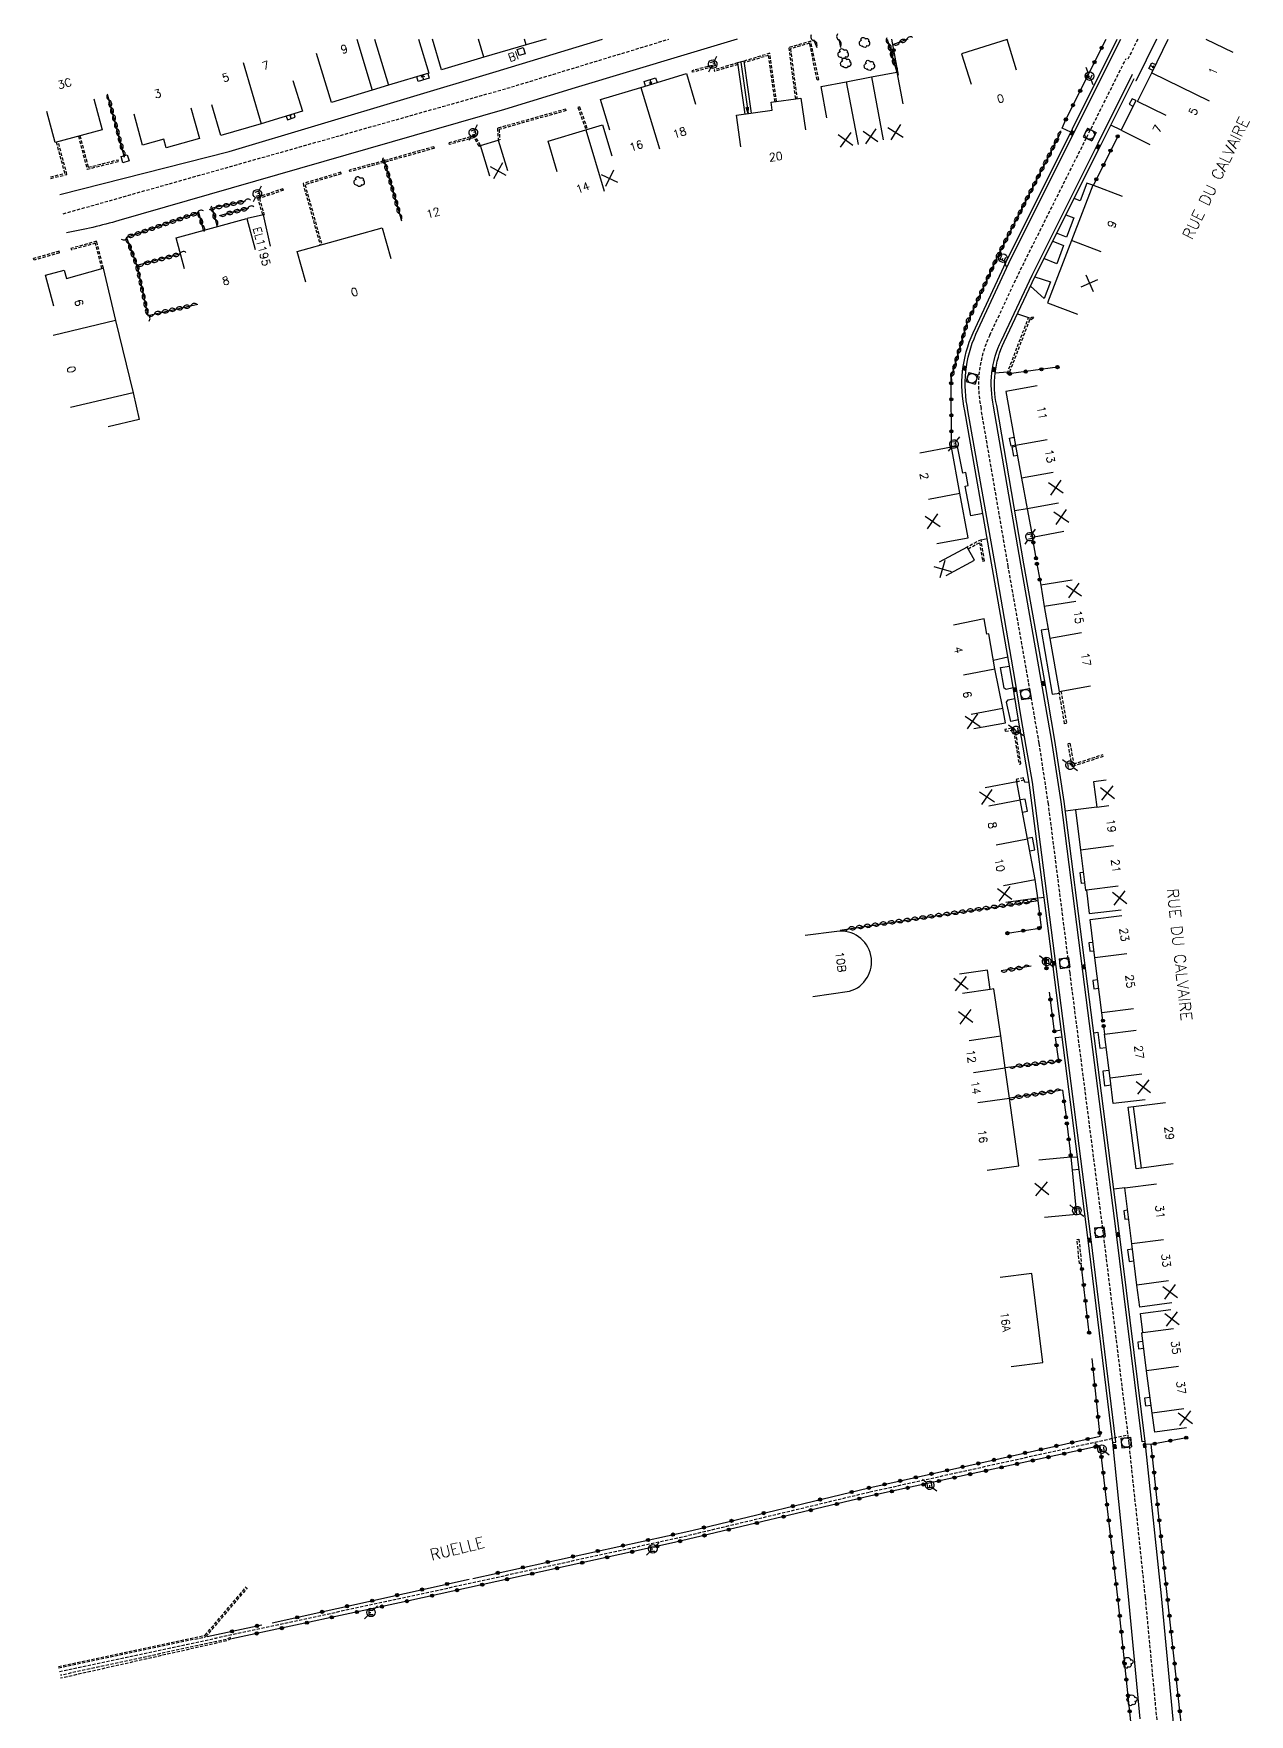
# Model space of a CAD drawing. Header units: millimetres. Extents: x 147000 to 148000, y 130000 to 131001.
# Drawn here: x 147260.7 to 147450.6, y 130738.3 to 131000.9 of the extents above; entities that cross this region are included whole.
import ezdxf
from ezdxf.enums import TextEntityAlignment as Align

# ---------------------------------------------------------------- set-up
doc = ezdxf.new("R2010")
doc.units = ezdxf.units.MM
doc.linetypes.add('DASHED', pattern=[0.75, 0.5, -0.25])
doc.layers.get('0').update_dxf_attribs({"linetype": 'CONTINUOUS'})
for name, color, linetype in [('W0001', 6, 'DASHED'), ('W0008', 7, 'CONTINUOUS'), ('W0100', 7, 'CONTINUOUS'), ('W0112', 1, 'DASHED'), ('W0300', 7, 'CONTINUOUS'), ('W0310', 3, 'CONTINUOUS'), ('W0322', 7, 'CONTINUOUS'), ('W0334', 7, 'CONTINUOUS'), ('W0400', 7, 'CONTINUOUS'), ('W0420', 7, 'CONTINUOUS'), ('W0471', 7, 'CONTINUOUS'), ('W0984', 7, 'CONTINUOUS'), ('W0989', 7, 'CONTINUOUS'), ('W0991', 7, 'CONTINUOUS'), ('W1102', 7, 'CONTINUOUS')]:
    doc.layers.add(name, color=color, linetype=linetype)
doc.styles.get("Standard").update_dxf_attribs({"font": 'romans.shx', "width": 0.85})

# ---------------------------------------------------------------- blocks, each defined once
blk = doc.blocks.new('t112o')
at = {"color": 0, "linetype": 'Continuous'}
for p, q in [((-0.5, 0.5), (0.5, 0.5)), ((-0.5, -0.5), (-0.5, 0.5)), ((0.5, 0.5), (0.5, -0.5)), ((0.5, -0.5), (-0.5, -0.5))]:
    blk.add_line(p, q, dxfattribs=at)
blk = doc.blocks.new('T471')
for p, q in [((-0.333334, 0.333334), (-0.333334, -0.333334)), ((-0.333334, 0.333334), (0.333334, 0.333334)), ((-0.333334, 0), (0, 0)), ((0.500001, 0.500001), (1.000002, 1.000002)), ((-0.500001, -0.500001), (-1.000002, -1.000002)), ((-0.333334, -0.333334), (0.333334, -0.333334))]:
    blk.add_line(p, q)
blk.add_ellipse((0, 0), major_axis=(0.471405, 0.471405), ratio=1, start_param=5.4977871438, end_param=11.780972451)
blk = doc.blocks.new('T300')
for p, q in [((-0.8, 0.51), (-0.86, 0.34)), ((-0.86, 0.34), (-0.86, 0.17)), ((-0.86, 0.17), (-0.74, 0.06)), ((-0.69, 0.63), (-0.8, 0.51)), ((-0.8, -0.06), (-0.74, 0.06)), ((-0.74, 0.06), (-0.69, 0.11)), ((-0.57, 0.69), (-0.69, 0.63)), ((-0.46, 0.69), (-0.57, 0.69)), ((-0.29, 0.63), (-0.46, 0.69)), ((-0.29, 0.63), (-0.17, 0.74)), ((-0.23, 0.57), (-0.29, 0.63)), ((-0.17, 0.74), (-0.06, 0.8)), ((-0.06, 0.8), (0.06, 0.8)), ((0.06, 0.8), (0.23, 0.74)), ((0.23, 0.74), (0.34, 0.63)), ((0.34, 0.63), (0.4, 0.51)), ((0.46, 0.46), (0.34, 0.46)), ((0.4, 0.51), (0.4, 0.46)), ((0.57, 0.4), (0.46, 0.46)), ((0.57, 0.4), (0.69, 0.29)), ((0.69, 0.29), (0.74, 0.17)), ((0.74, 0.06), (0.69, -0.17)), ((0.74, 0.17), (0.74, 0.06)), ((-0.8, -0.17), (-0.8, -0.06)), ((-0.8, -0.23), (-0.8, -0.17)), ((-0.74, -0.34), (-0.8, -0.23)), ((-0.69, -0.4), (-0.74, -0.34)), ((-0.51, -0.46), (-0.69, -0.4)), ((-0.4, -0.46), (-0.51, -0.46)), ((-0.4, -0.46), (-0.34, -0.46)), ((-0.34, -0.46), (-0.34, -0.4)), ((-0.34, -0.51), (-0.34, -0.46)), ((-0.29, -0.63), (-0.34, -0.51)), ((-0.17, -0.74), (-0.29, -0.63)), ((-0.06, -0.8), (-0.17, -0.74)), ((0.06, -0.8), (-0.06, -0.8)), ((0.17, -0.74), (0.06, -0.8)), ((0.23, -0.69), (0.17, -0.74)), ((0.29, -0.46), (0.23, -0.46)), ((0.29, -0.63), (0.23, -0.69)), ((0.46, -0.4), (0.29, -0.46)), ((0.34, -0.51), (0.29, -0.63)), ((0.34, -0.51), (0.34, -0.46)), ((0.57, -0.34), (0.46, -0.4)), ((0.63, -0.29), (0.57, -0.34)), ((0.69, -0.17), (0.63, -0.29))]:
    blk.add_line(p, q)
blk = doc.blocks.new('t991o')
at = {"color": 0, "linetype": 'Continuous'}
for p, q in [((-1, 1), (1, -1)), ((-1, -1), (1, 1))]:
    blk.add_line(p, q, dxfattribs=at)
blk = doc.blocks.new('t322o')
at = {"color": 0, "linetype": 'Continuous'}
for radius in [0.25, 0.15]:
    blk.add_circle((0, 0), radius, dxfattribs=at)
blk = doc.blocks.new('t310o')
at = {"color": 0, "linetype": 'Continuous'}
for centre, start, end in [((-0.5, 0.38), 216.8699, 323.1304), ((0.5, -0.37), 36.8699, 143.1303)]:
    blk.add_arc(centre, 0.625, start, end, dxfattribs=at)
blk = doc.blocks.new('T420')
for p, q in [((0.75, 0.75), (-0.75, 0.75)), ((-0.75, 0.75), (-0.75, -0.75)), ((0.75, 0.75), (0.75, -0.75)), ((0.75, -0.75), (-0.75, -0.75))]:
    blk.add_line(p, q)
blk.add_ellipse((0, 0), major_axis=(-0.53, 0.53), ratio=1, start_param=3.926991, end_param=10.210176)
blk = doc.blocks.new('T400')
for p, q in [((-0.15, 0.3), (0.15, 0.3)), ((-0.15, -0.25), (-0.15, 0.3)), ((-0.15, 0.15), (0.15, 0.15)), ((-0.15, 0), (0.15, 0)), ((0.15, 0.3), (0.15, -0.25)), ((-0.15, -0.15), (0.15, -0.15)), ((-0.15, -0.25), (-0.15, -0.3)), ((-0.15, -0.3), (0.15, -0.3)), ((0.15, -0.3), (0.15, -0.25))]:
    blk.add_line(p, q)

msp = doc.modelspace()

# ---------------------------------------------------------------- linework, layer by layer
at = {"layer": 'W0001', "flags": 128}
for points in [[(147265.37, 130972.72), (147265.37, 130972.72), (147334.91, 130992.38), (147359.94, 131000)], [(147433.12, 131000), (147431.47, 130996.59), (147431.47, 130996.59)], [(147391.3, 130773.08), (147431.63, 130782)], [(147264.79, 130745.02), (147289.23, 130750.26), (147324.04, 130757.77), (147335.69, 130760.32), (147362.17, 130766.1), (147391.3, 130773.08)]]:
    msp.add_lwpolyline(points, dxfattribs=at)
at = {"layer": 'W0001'}
msp.add_lwpolyline([(147436.99, 130728.52), (147434.33, 130756.62), (147431.79, 130780.68), (147427.77, 130813.48), (147422.56, 130854.13), (147419.18, 130880.57), (147417.74, 130890.04), (147416.09, 130899.55), (147412.91, 130917.63), (147408.67, 130942.27, -0.16783), (147410.04, 130953.77), (147414.83, 130963.98), (147425.17, 130984.66), (147431.33, 130996.99)], format="xyb", dxfattribs=at)
at = {"layer": 'W0008', "flags": 128}
for points in [[(147264.83, 130975.71), (147264.83, 130975.71), (147291.28, 130982.43), (147332.96, 130994.96), (147349.54, 131000)], [(147436.07, 131000), (147432.82, 130993.44), (147432.82, 130993.44)]]:
    msp.add_lwpolyline(points, dxfattribs=at)
msp.add_lwpolyline([(147370.57, 131000), (147362.27, 130997.51), (147345.31, 130992.38), (147334.26, 130989.01), (147274.05, 130971.66, -0.025765), (147265.9, 130969.73)], format="xyb", dxfattribs=at)
at = {"layer": 'W0008'}
for points in [[(147433.52, 130737.65), (147431.68, 130756.74), (147429.22, 130780.8), (147429.73, 130780.87), (147425.82, 130812.9), (147420.42, 130855.15), (147416.68, 130883.96), (147415.73, 130889.49), (147414.94, 130894.02), (147414, 130899.79), (147410.96, 130917.35), (147406.63, 130942.01, -0.162078), (147407.87, 130953.9), (147413.02, 130965.01), (147423.38, 130985.75), (147430.49, 131000, 0.064213)], [(147439.48, 130728.76), (147436.82, 130756.86), (147434.27, 130780.96), (147433.81, 130780.92), (147429.76, 130813.73), (147424.55, 130854.38), (147421.16, 130880.85), (147419.71, 130890.36), (147418.06, 130899.89), (147414.88, 130917.97), (147410.63, 130942.65, -0.168709), (147411.84, 130952.91), (147416.63, 130963.11), (147426.96, 130983.76), (147432.32, 130994.5)]]:
    msp.add_lwpolyline(points, format="xyb", dxfattribs=at)
at = {"layer": 'W0100'}
for p, q in [((147321.42, 130994.36), (147321.24, 130993.98)), ((147321.42, 130994.36), (147321.79, 130994.14)), ((147321.65, 130993.61), (147321.42, 130994.36)), ((147371.16, 130996.42), (147372.32, 130988.36)), ((147435.1, 130995.85), (147435.7, 130995.55)), ((147435.7, 130995.55), (147435.4, 130995.53)), ((147435.7, 130995.55), (147435.54, 130995.81)), ((147357.18, 130992.93), (147356.9, 130993.23)), ((147356.95, 130993.68), (147357.18, 130992.93)), ((147357.18, 130992.93), (147357.25, 130993.34)), ((147372.32, 130988.36), (147371.98, 130989.29)), ((147372.32, 130988.36), (147372.38, 130989.35)), ((147300.81, 130988.17), (147300.74, 130987.98)), ((147300.81, 130988.17), (147300.96, 130988.05)), ((147300.98, 130987.6), (147300.81, 130988.17)), ((147273.54, 130956.03), (147263.81, 130953.72))]:
    msp.add_line(p, q, dxfattribs=at)
at = {"layer": 'W0100', "flags": 128}
for points in [[(147320.83, 131000), (147322.43, 130994.67), (147316.13, 130992.78), (147313.62, 130992.03), (147307.23, 130990.11), (147304.93, 130997.77), (147304.93, 130997.77)], [(147340.76, 131000), (147339.63, 130999.65), (147337.66, 130999.12), (147331.04, 130997.16), (147324.42, 130995.21), (147323.01, 131000.01), (147323.01, 131000.01)], [(147414.21, 130995.15), (147412.72, 130999.93), (147405.63, 130997.72), (147407.12, 130992.94), (147407.12, 130992.94)], [(147437.57, 130988.05), (147433.08, 130990.25), (147435.31, 130994.74), (147437.86, 131000)], [(147322.27, 130994.62), (147322.49, 130993.87), (147320.8, 130993.35), (147320.58, 130994.11), (147320.58, 130994.11)], [(147350.69, 130985.77), (147349.26, 130990.56), (147355.55, 130992.44), (147362.67, 130994.61), (147364.1, 130989.82), (147364.1, 130989.82)], [(147372.83, 130988.43), (147371.67, 130996.57), (147370.66, 130996.27), (147371.8, 130988.28), (147371.8, 130988.28)], [(147384.6, 130987.69), (147383.68, 130992.6), (147387.63, 130993.34), (147391.57, 130994.08), (147395.52, 130994.81), (147396.43, 130989.9), (147396.43, 130989.9)], [(147435.48, 130995.09), (147434.86, 130995.38), (147435.34, 130996.31), (147435.93, 130996.02), (147435.93, 130996.02)], [(147301.22, 130993.54), (147302.71, 130988.76), (147296.26, 130986.76), (147289.96, 130984.92), (147288.56, 130989.72), (147288.56, 130989.72)], [(147356.29, 130992.66), (147356.06, 130993.4), (147357.84, 130993.97), (147358.08, 130993.21), (147358.08, 130993.21)], [(147270.14, 130990.65), (147271.43, 130985.82), (147264.12, 130983.87), (147262.83, 130988.71), (147262.83, 130988.71)], [(147285.29, 130989.27), (147286.62, 130984.45), (147281.44, 130983.02), (147281.06, 130984.36), (147277.76, 130983.44), (147276.43, 130988.26), (147276.43, 130988.26)], [(147371.18, 130983.15), (147370.48, 130988.1), (147376.08, 130988.9), (147375.9, 130990.13), (147380.55, 130990.79), (147381.26, 130985.84), (147381.26, 130985.84)], [(147342.49, 130979.25), (147341.06, 130984.04), (147346.97, 130985.83), (147349.57, 130986.58), (147351, 130981.79), (147351, 130981.79)], [(147331.97, 130978.61), (147330.52, 130983.39), (147333.28, 130984.23), (147334.73, 130979.45), (147334.73, 130979.45)], [(147284.29, 130964.14), (147282.98, 130968.96), (147294.05, 130971.96), (147295.35, 130967.14), (147295.35, 130967.14)], [(147297.75, 130967.67), (147296.66, 130972.55), (147294.09, 130971.95), (147294.09, 130971.95)], [(147303.26, 130962.02), (147301.92, 130966.84), (147302.83, 130967.1), (147315.17, 130970.54), (147316.52, 130965.72), (147316.52, 130965.72)], [(147263.9, 130958.3), (147262.58, 130963.13), (147265.5, 130963.93), (147265.89, 130962.61), (147271.59, 130964.2), (147273.54, 130956.03), (147276.27, 130944.75), (147277.25, 130940.56), (147272.39, 130939.41), (147272.39, 130939.41)]]:
    msp.add_lwpolyline(points, dxfattribs=at)
at = {"layer": 'W0100'}
for points in [[(147432.82, 130990.4), (147430.52, 130985.77), (147435, 130983.54)], [(147300.2, 130987.98), (147300.38, 130987.4), (147301.59, 130987.79), (147301.41, 130988.36)], [(147430.76, 130975.41), (147426.1, 130977.2), (147422.77, 130968.55), (147419.06, 130958.79), (147423.73, 130957.01)], [(147417.44, 130945.83), (147412.52, 130944.94), (147414.05, 130936.52), (147414.99, 130931.41), (147415.86, 130926.63), (147416.68, 130922.22), (147421.6, 130923.13)], [(147401.74, 130921.22), (147406.65, 130922.12), (147405.38, 130929.07), (147404.04, 130936.24), (147399.12, 130935.32)], [(147403.23, 130916.2), (147407.63, 130918.59), (147406.5, 130920.66), (147402.11, 130918.28)], [(147422.91, 130915.49), (147417.98, 130914.7), (147418.51, 130911.38), (147419.41, 130906.35), (147420.84, 130898.12), (147425.77, 130898.98)], [(147407.56, 130892.3), (147412.47, 130893.22), (147412.05, 130895.47), (147410.82, 130901.66), (147409.86, 130907.08), (147409.59, 130907.04), (147409.17, 130909.44), (147404.36, 130908.48)], [(147412.56, 130865.17), (147417.51, 130865.86), (147417.11, 130868.74), (147415.92, 130875.08), (147414.79, 130881.16), (147414.23, 130884), (147409.32, 130883.03)], [(147428.18, 130884.24), (147426.23, 130884.01), (147426.73, 130880.04), (147423.39, 130879.62), (147424.18, 130873.34), (147424.95, 130867.08), (147425.13, 130867.09), (147425.56, 130863.41), (147430.53, 130863.99)], [(147432.47, 130848.52), (147427.51, 130847.91), (147426.45, 130856.51), (147425.7, 130862.49), (147430.66, 130863.12)], [(147409.64, 130823.35), (147414.59, 130824.03), (147413.13, 130834.58), (147412.45, 130839.3), (147411.74, 130844.31), (147410.64, 130851.65), (147410.09, 130851.56), (147409.69, 130854.57), (147405.32, 130853.95)], [(147434.27, 130834.33), (147429.31, 130833.72), (147428.82, 130837.71), (147427.95, 130844.58), (147432.91, 130845.21)], [(147438.68, 130824.31), (147433.72, 130823.66), (147432.48, 130833.26), (147437.44, 130833.91)], [(147417.7, 130824.93), (147422.68, 130825.42), (147423.56, 130816.41), (147418.59, 130815.92)], [(147438.43, 130802.61), (147433.47, 130801.92), (147432.99, 130805.38), (147432.21, 130811.84), (147431.1, 130820.58), (147436.06, 130821.21)], [(147413.36, 130792.67), (147418.32, 130793.29), (147416.6, 130807.2), (147411.64, 130806.59)], [(147440.77, 130783.1), (147435.82, 130782.4), (147435.4, 130785.37), (147434.52, 130791.99), (147433.75, 130797.94), (147433.91, 130797.97), (147433.58, 130800.97), (147438.29, 130801.59)]]:
    msp.add_lwpolyline(points, dxfattribs=at)
msp.add_lwpolyline([(147382.42, 130850.48), (147388.12, 130851.27, 0.92428), (147386.16, 130860.63), (147381.2, 130859.99)], format="xyb", dxfattribs=at)
at = {"layer": 'W0112'}
for p, q in [((147382.09, 130999.67), (147378.64, 130998.65)), ((147383.34, 130993.67), (147382.09, 130999.67)), ((147375.7, 130997.78), (147371.67, 130996.57)), ((147375.5, 130997.46), (147371.7, 130996.32)), ((147376.5, 130990.22), (147375.5, 130997.46)), ((147376.75, 130990.25), (147375.7, 130997.78)), ((147378.64, 130998.65), (147379.68, 130990.67)), ((147381.9, 130999.35), (147378.91, 130998.47)), ((147378.91, 130998.47), (147379.93, 130990.7)), ((147383.09, 130993.62), (147381.9, 130999.35)), ((147366.72, 130995.89), (147363.54, 130995.06)), ((147363.61, 130994.82), (147363.54, 130995.06)), ((147366.78, 130995.65), (147363.61, 130994.82)), ((147366.78, 130995.65), (147366.72, 130995.89)), ((147370.66, 130996.27), (147366.98, 130995.19)), ((147366.98, 130995.19), (147367.05, 130994.95)), ((147370.7, 130996.02), (147367.05, 130994.95)), ((147383.09, 130993.62), (147383.34, 130993.67)), ((147343.84, 130989.06), (147333.15, 130986.06)), ((147343.91, 130988.82), (147343.84, 130989.06)), ((147345.97, 130989.41), (147345.74, 130989.32)), ((147345.74, 130989.32), (147346.97, 130985.83)), ((147345.97, 130989.41), (147347.21, 130985.9)), ((147343.91, 130988.82), (147333.41, 130985.88)), ((147265.62, 130979.04), (147264.32, 130983.93)), ((147265.95, 130978.86), (147264.58, 130984)), ((147267.73, 130984.83), (147269.1, 130979.66)), ((147267.97, 130984.9), (147269.28, 130979.97)), ((147329.65, 130984.92), (147325.6, 130983.77)), ((147325.67, 130983.53), (147325.6, 130983.77)), ((147329.53, 130984.62), (147325.67, 130983.53)), ((147330.3, 130983.27), (147329.53, 130984.62)), ((147330.52, 130983.39), (147329.65, 130984.92)), ((147333.15, 130986.06), (147333.28, 130984.23)), ((147333.53, 130984.25), (147333.28, 130984.23)), ((147333.41, 130985.88), (147333.53, 130984.25)), ((147269.28, 130979.97), (147273.95, 130981.16)), ((147274.01, 130980.92), (147273.95, 130981.16)), ((147316.12, 130981.16), (147310.05, 130979.54)), ((147323.24, 130983.19), (147316.12, 130981.16)), ((147323.31, 130982.95), (147316.18, 130980.92)), ((147323.31, 130982.95), (147323.24, 130983.19)), ((147330.3, 130983.27), (147330.52, 130983.39)), ((147263.36, 130978.48), (147265.62, 130979.04)), ((147263.41, 130978.24), (147265.95, 130978.86)), ((147269.1, 130979.66), (147274.01, 130980.92)), ((147308.7, 130979.19), (147302.81, 130977.42)), ((147308.78, 130978.95), (147303.12, 130977.25)), ((147308.78, 130978.95), (147308.7, 130979.19)), ((147310.11, 130979.3), (147310.05, 130979.54)), ((147316.18, 130980.92), (147310.11, 130979.3)), ((147299.68, 130976.63), (147295.68, 130975.26)), ((147299.76, 130976.39), (147295.99, 130975.1)), ((147299.76, 130976.39), (147299.68, 130976.63)), ((147302.81, 130977.42), (147305.48, 130967.84)), ((147303.12, 130977.25), (147305.73, 130967.9)), ((147295.68, 130975.26), (147296.49, 130972.51)), ((147295.99, 130975.1), (147296.7, 130972.67)), ((147296.66, 130972.55), (147296.74, 130972.57)), ((147296.7, 130972.67), (147296.74, 130972.57)), ((147270.58, 130968.42), (147266.57, 130967.3)), ((147270.4, 130968.11), (147266.64, 130967.06)), ((147271.41, 130964.15), (147270.4, 130968.11)), ((147271.65, 130964.22), (147270.58, 130968.42)), ((147264.71, 130966.86), (147260.75, 130965.72)), ((147260.82, 130965.48), (147260.75, 130965.72)), ((147264.77, 130966.62), (147260.82, 130965.48)), ((147264.77, 130966.62), (147264.71, 130966.86)), ((147266.57, 130967.3), (147266.64, 130967.06)), ((147271.59, 130964.2), (147271.65, 130964.22)), ((147287.52, 130750.69), (147293.95, 130758.25)), ((147287.66, 130750.47), (147294.14, 130758.08)), ((147264.63, 130745.8), (147287.52, 130750.69)), ((147264.64, 130745.62), (147287.66, 130750.47)), ((147291.46, 130750.34), (147290.81, 130750.04)), ((147291.56, 130750.11), (147290.89, 130749.81)), ((147291.56, 130750.11), (147291.46, 130750.34)), ((147290.81, 130750.04), (147264.94, 130744.43)), ((147290.89, 130749.81), (147264.95, 130743.97))]:
    msp.add_line(p, q, dxfattribs=at)
for points in [[(147416.84, 130956.43), (147416.39, 130956.08), (147416.24, 130956.15), (147413.09, 130947.94), (147413, 130947.69), (147412.75, 130947.79), (147416.09, 130956.51), (147416.36, 130956.39), (147416.68, 130956.64)], [(147414.23, 130884), (147415.36, 130884.3), (147415.3, 130884.62), (147414.17, 130884.33)], [(147424.02, 130808.74), (147423.66, 130812.52), (147423.96, 130812.54), (147424.32, 130808.77)]]:
    msp.add_lwpolyline(points, close=True, dxfattribs=at)
for points in [[(147406.65, 130920.4), (147408.43, 130921.34), (147408.91, 130918.45), (147409.21, 130918.5), (147408.66, 130921.8), (147406.5, 130920.66)], [(147421.14, 130898.17), (147422.01, 130893.12), (147421.72, 130893.07), (147420.84, 130898.12)], [(147427.74, 130887.96), (147422.89, 130886.38), (147422.24, 130889.97), (147422.54, 130890.02), (147423.13, 130886.78), (147427.71, 130888.26)]]:
    msp.add_lwpolyline(points, dxfattribs=at)
msp.add_lwpolyline([(147412.45, 130891.88), (147413.48, 130892.07, -0.348671), (147413.75, 130891.93), (147414.6, 130886.75), (147414.9, 130886.8), (147414.04, 130892, 0.371863), (147413.43, 130892.37), (147412.39, 130892.18)], format="xyb", close=True, dxfattribs=at)
at = {"layer": 'W0310'}
for p, q in [((147382.49, 130999.93), (147383.05, 130998.69)), ((147386.44, 131000), (147386.72, 130998.69)), ((147394.02, 131000), (147395.52, 130994.81)), ((147274.94, 130981.52), (147272.36, 130991.18)), ((147315.41, 130981.23), (147318.17, 130971.62)), ((147294.28, 130973.59), (147289.7, 130972.41)), ((147283.66, 130966.45), (147276.85, 130964.61))]:
    msp.add_line(p, q, dxfattribs=at)
at = {"layer": 'W0310', "flags": 128}
for points in [[(147397.25, 131000), (147394.86, 130999.11), (147394.86, 130999.11)], [(147293.81, 130974.67), (147288.64, 130973.57), (147289.41, 130970.71), (147289.41, 130970.71)], [(147287.29, 130970.13), (147286.54, 130972.91), (147275.24, 130969.02), (147276.85, 130964.61), (147278.57, 130956.85), (147286.38, 130958.58), (147286.38, 130958.58)]]:
    msp.add_lwpolyline(points, dxfattribs=at)
at = {"layer": 'W0310'}
for points in [[(147404.01, 130947.1), (147406.45, 130955.53), (147411.37, 130966.31), (147421.15, 130985.52)], [(147386.68, 130860.84), (147417.56, 130865.47)], [(147416.48, 130855.2), (147411.82, 130854.46)], [(147412.44, 130839.39), (147420.79, 130840.36)], [(147421.38, 130835.85), (147413.13, 130834.59)]]:
    msp.add_lwpolyline(points, dxfattribs=at)
at = {"layer": 'W0322'}
for p, q in [((147363.49, 130767.06), (147391.16, 130773.72)), ((147391.44, 130772.45), (147360.8, 130765.17)), ((147329.32, 130759.57), (147363.49, 130767.06)), ((147297.98, 130752.61), (147328.74, 130759.46)), ((147287.82, 130750.48), (147296.36, 130752.3))]:
    msp.add_line(p, q, dxfattribs=at)
at = {"layer": 'W0322', "flags": 128}
for points in [[(147394.69, 131000), (147395.74, 130994.34), (147395.74, 130994.34)], [(147360.8, 130765.17), (147342.07, 130761.07), (147319.34, 130756.08), (147291.67, 130750.13), (147291.67, 130750.13)]]:
    msp.add_lwpolyline(points, dxfattribs=at)
at = {"layer": 'W0322'}
for points in [[(147421.92, 130987.45), (147428.18, 131000)], [(147430, 130984.82), (147426.2, 130977.16)], [(147404.04, 130936.24), (147404.01, 130947.1)], [(147420.59, 130948.77), (147413, 130947.69)], [(147417.25, 130918.91), (147416.68, 130922.22)], [(147417.39, 130918.04), (147417.98, 130914.7)], [(147412.79, 130860.34), (147418.08, 130861.2), (147417.51, 130865.86)], [(147418.88, 130854.86), (147418.72, 130856.2)], [(147420.11, 130845.01), (147419.36, 130851.11)], [(147427.7, 130846.69), (147427.51, 130847.91)], [(147427.81, 130845.85), (147427.95, 130844.58)], [(147420.79, 130840.36), (147420.3, 130844.07)], [(147421.38, 130835.85), (147421.94, 130831.6)], [(147422.06, 130830.63), (147422.68, 130825.42)], [(147425.54, 130797.95), (147424.32, 130808.77)], [(147391.16, 130773.72), (147427.25, 130781.78), (147425.99, 130793.94)], [(147440.79, 130728.87), (147437.79, 130756.56), (147435.23, 130780.52), (147440.99, 130781.61)], [(147429.41, 130735.05), (147432.04, 130737.22), (147430.02, 130756.59), (147427.26, 130780.28), (147391.44, 130772.45)]]:
    msp.add_lwpolyline(points, dxfattribs=at)
at = {"layer": 'W0334'}
for points in [[(147429.22, 130780.8), (147425.32, 130812.84), (147419.93, 130855.08), (147416.18, 130883.89), (147415.24, 130889.41), (147414.45, 130893.94), (147413.5, 130899.7), (147410.47, 130917.26), (147406.14, 130941.91, -0.161933), (147407.42, 130954.11), (147412.57, 130965.23), (147422.93, 130985.97), (147429.93, 131000, 0.063876)], [(147434.27, 130780.96), (147430.25, 130813.79), (147425.04, 130854.45), (147421.66, 130880.91), (147420.21, 130890.44), (147418.55, 130899.98), (147415.37, 130918.06), (147411.12, 130942.75, -0.168902), (147412.29, 130952.7), (147417.08, 130962.89), (147427.4, 130983.54), (147432.58, 130993.86)]]:
    msp.add_lwpolyline(points, format="xyb", dxfattribs=at)
for points in [[(147432.83, 130990.41), (147432.25, 130990.69), (147431.81, 130989.81), (147432.39, 130989.52)], [(147422.69, 130985.48), (147421.32, 130986.08), (147421.92, 130987.45)], [(147430.52, 130985.77), (147428.92, 130986.57)], [(147426.1, 130977.2), (147425.16, 130977.52), (147424.15, 130974.75), (147423.19, 130975.11)], [(147421.9, 130972.53), (147423.13, 130972.06), (147422.03, 130969.06), (147420.47, 130969.67)], [(147419.85, 130968.44), (147421.55, 130967.77), (147420.5, 130964.92), (147418.49, 130965.71)], [(147417.08, 130962.89), (147419.49, 130962.06), (147418.54, 130959.5), (147416.39, 130961.43)], [(147414.36, 130957.1), (147416.09, 130956.51)], [(147412.82, 130947.98), (147410.87, 130947.81)], [(147414.04, 130936.56), (147413.37, 130936.44), (147413.1, 130937.68), (147413.81, 130937.81)], [(147408.96, 130925.88), (147407.05, 130925.54), (147406.18, 130930.16), (147406.67, 130930.25), (147406.28, 130932.3), (147405.8, 130932.22), (147404.97, 130936.39), (147404.04, 130936.29)], [(147414.34, 130934.94), (147413.81, 130934.84), (147413.54, 130936.32), (147414.07, 130936.42)], [(147415.86, 130926.64), (147413.95, 130926.31)], [(147408.66, 130921.8), (147409.64, 130921.98)], [(147419.14, 130907.85), (147418.06, 130907.66), (147419.75, 130897.67), (147420.89, 130897.86)], [(147412.85, 130903.45), (147410.6, 130902.92)], [(147413.67, 130898.65), (147412.58, 130898.43), (147412.27, 130898.62), (147411.68, 130901.83), (147413.1, 130902.03)], [(147414.49, 130893.67), (147413.32, 130893.4), (147412.63, 130896.44), (147412.91, 130896.79), (147413.95, 130896.98)], [(147414.79, 130891.97), (147414.07, 130891.81)], [(147415.36, 130884.3), (147415.44, 130883.98), (147416.17, 130883.93)], [(147415.14, 130879.25), (147415.94, 130879.4), (147415.58, 130881.3), (147414.79, 130881.15)], [(147423.39, 130879.62), (147421.85, 130879.41)], [(147416.27, 130873.2), (147417.06, 130873.35), (147416.7, 130875.27), (147415.91, 130875.12)], [(147424.82, 130868.15), (147424.35, 130868.09), (147424.13, 130869.82), (147424.61, 130869.88)], [(147417.7, 130865.87), (147418.51, 130865.97)], [(147426.15, 130858.91), (147425.52, 130858.83), (147425.66, 130857.52), (147426.32, 130857.6)], [(147426.88, 130853.05), (147426.1, 130852.96), (147426.27, 130851.65), (147427.04, 130851.75)], [(147421.19, 130845.21), (147420.11, 130845.01)], [(147426.28, 130844.79), (147426.9, 130844.88), (147427.2, 130842.4), (147428.21, 130842.51)], [(147420.3, 130844.07), (147421.32, 130844.16)], [(147428.66, 130838.92), (147427.67, 130838.79), (147427.93, 130836.52), (147428.95, 130836.64)], [(147433.72, 130823.66), (147432.88, 130823.56), (147431.64, 130833.15), (147432.48, 130833.26)], [(147423.72, 130825.37), (147422.69, 130825.29)], [(147423.97, 130823.45), (147422.88, 130823.31)], [(147431.1, 130820.58), (147429.41, 130820.39)], [(147431.54, 130817.06), (147430.94, 130816.98), (147431.11, 130815.66), (147431.71, 130815.74)], [(147432.31, 130810.99), (147431.53, 130810.9), (147431.77, 130809.06), (147432.53, 130809.15)], [(147433.93, 130796.59), (147433.14, 130796.49), (147433.25, 130795.42), (147434.06, 130795.53)], [(147435.07, 130787.83), (147434.19, 130787.71), (147434.35, 130786.52), (147435.23, 130786.63)], [(147435.23, 130780.52), (147434.32, 130780.48)]]:
    msp.add_lwpolyline(points, dxfattribs=at)
at = {"layer": 'W1102'}
for p, q in [((147311.23, 131000), (147313.62, 130992.03)), ((147313.97, 131000), (147316.13, 130992.78)), ((147331.04, 130997.16), (147330.2, 131000)), ((147337.66, 130999.12), (147337.4, 131000)), ((147443.75, 131000), (147447.97, 130997.94)), ((147293.47, 130996.36), (147296.26, 130986.76)), ((147435.31, 130994.74), (147444.29, 130990.34)), ((147387.63, 130993.34), (147389.46, 130983.51)), ((147391.57, 130994.08), (147393.41, 130984.25)), ((147346.97, 130985.83), (147349.83, 130976.25)), ((147427.44, 130966.76), (147422.77, 130968.55)), ((147276.27, 130944.75), (147266.53, 130942.44)), ((147418.97, 130937.41), (147414.05, 130936.52)), ((147419.91, 130932.31), (147414.99, 130931.41)), ((147400.46, 130928.16), (147405.38, 130929.07)), ((147420.78, 130927.53), (147415.86, 130926.63)), ((147423.45, 130912.17), (147418.51, 130911.38)), ((147424.33, 130907.24), (147419.41, 130906.35)), ((147405.91, 130900.69), (147410.82, 130901.66)), ((147407.13, 130894.55), (147412.05, 130895.47)), ((147409.87, 130880.24), (147414.79, 130881.16)), ((147411.01, 130874.16), (147415.92, 130875.08)), ((147429.36, 130874), (147424.18, 130873.34)), ((147412.19, 130867.82), (147417.11, 130868.74)), ((147430.09, 130867.71), (147425.13, 130867.09)), ((147431.42, 130857.12), (147426.45, 130856.51)), ((147406.79, 130843.61), (147411.74, 130844.31)), ((147407.5, 130838.59), (147412.45, 130839.3)), ((147433.78, 130838.33), (147428.82, 130837.71)), ((147408.18, 130833.9), (147413.13, 130834.58)), ((147437.17, 130812.45), (147432.21, 130811.84)), ((147437.94, 130806.07), (147432.99, 130805.38)), ((147439.48, 130792.65), (147434.52, 130791.99)), ((147440.35, 130786.08), (147435.4, 130785.37))]:
    msp.add_line(p, q, dxfattribs=at)
at = {"layer": 'W1102', "flags": 128}
for points in [[(147355.55, 130992.44), (147357.02, 130987.65), (147358.48, 130982.87), (147358.48, 130982.87)], [(147426.73, 130880.04), (147428.64, 130880.27)], [(147410.09, 130851.56), (147405.75, 130850.95)], [(147433.91, 130797.97), (147438.69, 130798.6)]]:
    msp.add_lwpolyline(points, dxfattribs=at)

# ---------------------------------------------------------------- block references
at = {"layer": 'W0112', "rotation": 197.3116000000001}
for p in [(147336.87, 130998.04), (147275.03, 130981.32)]:
    msp.add_blockref('t112o', p, dxfattribs=at)
at = {"layer": 'W0300'}
for p, rotation in [((147390.39, 130999.49), 197.3116000000001), ((147387.06, 130997.73), 197.3116000000001), ((147387.45, 130996.27), 197.3116000000001), ((147391.15, 130995.9), 197.3116000000001), ((147311.49, 130977.76), 197.3116000000001), ((147431.59, 130746.49), 96.026726662827), ((147432.25, 130740.63), 96.026726662827)]:
    msp.add_blockref('T300', p, dxfattribs=dict(at, rotation=rotation))
at = {"layer": 'W0310'}
for p, rotation in [((147382.57, 130999.74), 294.3649117604267), ((147386.48, 130999.82), 282.192817462812), ((147394.24, 130999.25), 286.0751341085915), ((147395.95, 130999.52), 200.3246890010551), ((147397.03, 130999.92), 200.3246890010551), ((147394.56, 130998.14), 286.0751341085915), ((147394.88, 130997.03), 286.0751341085915), ((147395.2, 130995.92), 286.0751341085915), ((147272.56, 130990.45), 104.9822016434261), ((147272.85, 130989.33), 104.9822016434261), ((147273.15, 130988.22), 104.9822016434261), ((147273.45, 130987.1), 104.9822016434261), ((147273.75, 130985.98), 104.9822016434261), ((147274.05, 130984.87), 104.9822016434261), ((147274.35, 130983.75), 104.9822016434261), ((147420.16, 130983.57), 63.00568103958411), ((147420.73, 130984.69), 63.00568103958411), ((147274.65, 130982.64), 104.9822016434261), ((147315.62, 130980.5), 286.0669114719956), ((147418.46, 130980.23), 63.00568103958411), ((147419.03, 130981.35), 63.00568103958411), ((147419.6, 130982.46), 63.00568103958411), ((147315.94, 130979.39), 286.0669114719956), ((147316.26, 130978.28), 286.0669114719956), ((147417.33, 130978), 63.00568103958411), ((147417.89, 130979.12), 63.00568103958411), ((147316.58, 130977.17), 286.0669114719956), ((147316.9, 130976.06), 286.0669114719956), ((147317.21, 130974.95), 286.0669114719956), ((147416.19, 130975.78), 63.00568103958411), ((147416.76, 130976.89), 63.00568103958411), ((147286.3, 130972.83), 199.0103015965744), ((147289.13, 130973.67), 192.032421780237), ((147288.81, 130972.94), 285.1558545866961), ((147290.25, 130973.91), 192.032421780237), ((147291.38, 130974.16), 192.032421780237), ((147291.94, 130972.99), 194.3858739312328), ((147292.51, 130974.4), 192.032421780237), ((147293.05, 130973.27), 194.3858739312328), ((147293.64, 130974.64), 192.032421780237), ((147294.17, 130973.56), 194.3858739312328), ((147317.53, 130973.84), 286.0669114719956), ((147317.85, 130972.73), 286.0669114719956), ((147414.49, 130972.44), 63.00568103958411), ((147415.06, 130973.55), 63.00568103958411), ((147415.62, 130974.66), 63.00568103958411), ((147278.66, 130970.2), 199.0103015965744), ((147279.75, 130970.58), 199.0103015965744), ((147280.84, 130970.95), 199.0103015965744), ((147281.94, 130971.33), 199.0103015965744), ((147283.03, 130971.7), 199.0103015965744), ((147284.12, 130972.08), 199.0103015965744), ((147285.21, 130972.46), 199.0103015965744), ((147286.77, 130972.04), 105.1579863199672), ((147287.08, 130970.92), 105.1579863199672), ((147289.11, 130971.82), 285.1558545866961), ((147290.82, 130972.7), 194.3858739312328), ((147413.35, 130970.21), 63.00568103958411), ((147413.92, 130971.32), 63.00568103958411), ((147275.38, 130969.07), 199.0103015965744), ((147275.58, 130968.08), 290.0146746710771), ((147275.98, 130966.99), 290.0146746710771), ((147276.48, 130969.45), 199.0103015965744), ((147277.57, 130969.82), 199.0103015965744), ((147412.22, 130967.98), 63.00568103958411), ((147412.79, 130969.09), 63.00568103958411), ((147276.37, 130965.91), 290.0146746710771), ((147276.77, 130964.82), 290.0146746710771), ((147277.96, 130964.91), 195.1569568094057), ((147279.08, 130965.21), 195.1569568094057), ((147280.19, 130965.51), 195.1569568094057), ((147281.31, 130965.81), 195.1569568094057), ((147282.42, 130966.12), 195.1569568094057), ((147283.54, 130966.42), 195.1569568094057), ((147410.59, 130964.6), 65.48781618418329), ((147411.11, 130965.74), 65.48781618418329), ((147411.65, 130966.87), 63.00568103958411), ((147277.05, 130963.7), 282.4875609287399), ((147277.3, 130962.58), 282.4875609287399), ((147409.55, 130962.33), 65.48781618418329), ((147410.07, 130963.47), 65.48781618418329), ((147277.55, 130961.45), 282.4875609287399), ((147277.8, 130960.32), 282.4875609287399), ((147278.05, 130959.19), 282.4875609287399), ((147408.52, 130960.05), 65.48781618418329), ((147409.03, 130961.19), 65.48781618418329), ((147278.3, 130958.06), 282.4875609287399), ((147278.55, 130956.94), 282.4875609287399), ((147279.61, 130957.09), 12.48802476079776), ((147280.74, 130957.34), 12.48802476079776), ((147281.87, 130957.59), 12.48802476079776), ((147282.99, 130957.83), 12.48802476079776), ((147284.12, 130958.08), 12.48802476079776), ((147285.25, 130958.33), 12.48802476079776), ((147406.96, 130956.64), 65.48781618418329), ((147407.48, 130957.78), 65.48781618418329), ((147408, 130958.92), 65.48781618418329), ((147406.1, 130954.3), 73.83177369994031), ((147406.45, 130955.5), 73.83177369994031), ((147405.4, 130951.9), 73.83177369994031), ((147405.75, 130953.1), 73.83177369994031), ((147404.7, 130949.5), 73.83177369994031), ((147405.05, 130950.7), 73.83177369994031), ((147404.01, 130947.1), 73.83177369994031), ((147404.36, 130948.3), 73.83177369994031), ((147416.35, 130865.29), 8.53014331516814), ((147399.04, 130862.7), 8.53014331516814), ((147400.28, 130862.88), 8.53014331516814), ((147401.51, 130863.07), 8.53014331516814), ((147402.75, 130863.25), 8.53014331516814), ((147403.99, 130863.44), 8.53014331516814), ((147405.22, 130863.62), 8.53014331516814), ((147406.46, 130863.81), 8.53014331516814), ((147407.69, 130863.99), 8.53014331516814), ((147408.93, 130864.18), 8.53014331516814), ((147410.17, 130864.36), 8.53014331516814), ((147411.4, 130864.55), 8.53014331516814), ((147412.64, 130864.73), 8.53014331516814), ((147413.88, 130864.92), 8.53014331516814), ((147415.11, 130865.11), 8.53014331516814), ((147387.92, 130861.03), 8.53014331516814), ((147389.15, 130861.21), 8.53014331516814), ((147390.39, 130861.4), 8.53014331516814), ((147391.62, 130861.58), 8.53014331516814), ((147392.86, 130861.77), 8.53014331516814), ((147394.1, 130861.95), 8.53014331516814), ((147395.33, 130862.14), 8.53014331516814), ((147396.57, 130862.32), 8.53014331516814), ((147397.81, 130862.51), 8.53014331516814), ((147414.01, 130854.8), 189.030674470324), ((147415.24, 130855), 189.030674470324), ((147412.77, 130854.61), 189.030674470324), ((147414.08, 130839.58), 6.644092299334541), ((147415.32, 130839.73), 6.644092299334541), ((147416.56, 130839.87), 6.644092299334541), ((147417.8, 130840.02), 6.644092299334541), ((147419.04, 130840.16), 6.644092299334541), ((147420.28, 130840.3), 6.644092299334541), ((147413.96, 130834.71), 188.705356328183), ((147415.2, 130834.9), 188.705356328183), ((147416.44, 130835.09), 188.705356328183), ((147417.67, 130835.28), 188.705356328183), ((147418.91, 130835.47), 188.705356328183), ((147420.14, 130835.66), 188.705356328183)]:
    msp.add_blockref('t310o', p, dxfattribs=dict(at, rotation=rotation))
at = {"layer": 'W0322'}
for p, rotation in [((147395.01, 130998.27), 280.5078358716723), ((147427.5, 130998.63), 63.48356707432789), ((147425.27, 130994.16), 63.48356707432789), ((147426.38, 130996.39), 63.48356707432789), ((147424.15, 130991.92), 63.48356707432789), ((147423.03, 130989.68), 63.48356707432789), ((147421.92, 130987.45), 63.48356707432789), ((147430, 130984.82), 243.584206321341), ((147428.89, 130982.58), 243.584206321341), ((147427.77, 130980.34), 243.584206321341), ((147426.66, 130978.1), 243.584206321341), ((147413.16, 130947.72), 188.076565014894), ((147415.64, 130948.07), 188.076565014894), ((147418.11, 130948.42), 188.076565014894), ((147420.59, 130948.77), 188.076565014894), ((147404.01, 130946.24), 90.16406805012991), ((147404.02, 130943.74), 90.16406805012991), ((147404.03, 130941.24), 90.16406805012991), ((147404.03, 130938.74), 90.16406805012991), ((147416.83, 130921.38), 99.645737734797), ((147417.25, 130918.91), 99.645737734797), ((147417.39, 130918.04), 279.902284732036), ((147417.82, 130915.58), 279.902284732036), ((147417.82, 130863.33), 96.97111226714618), ((147412.79, 130860.34), 9.268768000121515), ((147415.26, 130860.74), 9.268768000121515), ((147417.73, 130861.14), 9.268768000121515), ((147418.72, 130856.2), 97.08450642010878), ((147418.88, 130854.86), 97.08450642010878), ((147419.5, 130849.98), 96.97222950909541), ((147419.8, 130847.5), 96.97222950909541), ((147420.11, 130845.01), 96.97222950909541), ((147427.7, 130846.69), 98.92474795267428), ((147427.81, 130845.85), 275.949481331781), ((147420.46, 130842.84), 97.59555458342219), ((147420.79, 130840.36), 97.59555458342219), ((147421.61, 130834.08), 277.553206388514), ((147421.94, 130831.6), 277.553206388514), ((147422.06, 130830.63), 276.787320116003), ((147422.35, 130828.14), 276.787320116003), ((147422.65, 130825.66), 276.787320116003), ((147424.42, 130807.89), 96.43151038294124), ((147424.7, 130805.4), 96.43151038294124), ((147424.98, 130802.92), 96.43151038294124), ((147425.26, 130800.43), 96.43151038294124), ((147425.54, 130797.95), 96.43151038294124), ((147426.16, 130792.25), 95.92753730798806), ((147426.42, 130789.76), 95.92753730798806), ((147426.68, 130787.27), 95.92753730798806), ((147426.94, 130784.79), 95.92753730798806), ((147425.32, 130781.35), 12.6016932496973), ((147427.2, 130782.3), 95.92753730798806), ((147440.69, 130781.55), 10.7271249759583), ((147415.56, 130779.17), 12.6016932496973), ((147418, 130779.72), 12.6016932496973), ((147420.44, 130780.26), 12.6016932496973), ((147421.63, 130779.05), 192.336928768049), ((147422.88, 130780.81), 12.6016932496973), ((147424.07, 130779.58), 192.336928768049), ((147426.51, 130780.12), 192.336928768049), ((147435.78, 130780.62), 10.7271249759583), ((147438.23, 130781.09), 10.7271249759583), ((147403.36, 130776.44), 12.6016932496973), ((147405.8, 130776.99), 12.6016932496973), ((147408.24, 130777.53), 12.6016932496973), ((147409.42, 130776.38), 192.336928768049), ((147410.68, 130778.08), 12.6016932496973), ((147411.86, 130776.91), 192.336928768049), ((147413.12, 130778.62), 12.6016932496973), ((147414.3, 130777.45), 192.336928768049), ((147416.74, 130777.98), 192.336928768049), ((147419.19, 130778.52), 192.336928768049), ((147427.46, 130778.55), 96.64678880539815), ((147427.75, 130776.07), 96.64678880539815), ((147435.44, 130778.59), 96.08571635196205), ((147435.7, 130776.1), 96.08571635196205), ((147391.16, 130773.72), 12.6016932496973), ((147393.6, 130774.26), 12.6016932496973), ((147396.04, 130774.81), 12.6016932496973), ((147397.21, 130773.71), 192.336928768049), ((147398.48, 130775.35), 12.6016932496973), ((147399.65, 130774.24), 192.336928768049), ((147400.92, 130775.9), 12.6016932496973), ((147402.09, 130774.78), 192.336928768049), ((147404.53, 130775.31), 192.336928768049), ((147406.98, 130775.85), 192.336928768049), ((147428.04, 130773.59), 96.64678880539815), ((147435.97, 130773.61), 96.08571635196205), ((147379.28, 130770.86), 12.36360337213378), ((147383.54, 130771.88), 12.36360337213378), ((147386.16, 130771.19), 12.36360337213378), ((147388.47, 130773.07), 12.36360337213378), ((147389.66, 130772.02), 12.36360337213378), ((147392.32, 130772.64), 192.336928768049), ((147394.76, 130773.17), 192.336928768049), ((147428.33, 130771.1), 96.64678880539815), ((147436.23, 130771.13), 96.08571635196205), ((147369.71, 130768.56), 12.36360337213378), ((147373.65, 130768.22), 12.36360337213378), ((147374.73, 130769.77), 12.36360337213378), ((147377.85, 130769.22), 12.36360337213378), ((147382.09, 130770.23), 12.36360337213378), ((147428.61, 130768.62), 96.64678880539815), ((147436.5, 130768.64), 96.08571635196205), ((147356.67, 130765.57), 12.36360337213378), ((147360.57, 130766.42), 12.36360337213378), ((147365.4, 130767.52), 12.36360337213378), ((147365.48, 130766.28), 12.36360337213378), ((147369.27, 130767.18), 12.36360337213378), ((147428.9, 130766.14), 96.64678880539815), ((147436.76, 130766.16), 96.08571635196205), ((147344.95, 130763), 12.36360337213378), ((147348.85, 130763.85), 12.36360337213378), ((147352.76, 130764.71), 12.36360337213378), ((147354.21, 130763.73), 192.3618328285206), ((147358.12, 130764.58), 192.3618328285206), ((147361.69, 130765.38), 12.36360337213378), ((147429.19, 130763.65), 96.64678880539815), ((147437.03, 130763.67), 96.08571635196205), ((147333.22, 130760.43), 12.36360337213378), ((147337.13, 130761.29), 12.36360337213378), ((147338.58, 130760.3), 192.385725742655), ((147341.04, 130762.14), 12.36360337213378), ((147342.49, 130761.16), 192.3618328285206), ((147346.4, 130762.02), 192.3618328285206), ((147350.3, 130762.87), 192.3618328285206), ((147429.48, 130761.17), 96.64678880539815), ((147437.29, 130761.19), 96.08571635196205), ((147321.41, 130757.83), 12.54910310531688), ((147325.31, 130758.7), 12.54910310531688), ((147326.86, 130757.73), 192.385725742655), ((147330.77, 130758.59), 192.385725742655), ((147334.67, 130759.44), 192.385725742655), ((147429.77, 130758.69), 96.64678880539815), ((147437.56, 130758.7), 96.08571635196205), ((147309.69, 130755.22), 12.54910310531688), ((147313.6, 130756.09), 12.54910310531688), ((147315.14, 130755.17), 192.1356306487281), ((147317.5, 130756.96), 12.54910310531688), ((147319.05, 130756.01), 192.1356306487281), ((147322.95, 130756.87), 192.385725742655), ((147430.06, 130756.2), 95.97272411653023), ((147437.82, 130756.21), 96.2033322815199), ((147301.89, 130753.48), 12.54910310531688), ((147303.4, 130752.65), 192.1356306487281), ((147305.79, 130754.35), 12.54910310531688), ((147307.32, 130753.49), 192.1356306487281), ((147311.23, 130754.33), 192.1356306487281), ((147430.32, 130753.72), 95.97272411653023), ((147438.09, 130753.73), 96.2033322815199), ((147291.73, 130751.31), 12.03633900315401), ((147295.58, 130750.97), 192.1356306487281), ((147295.64, 130752.15), 12.03633900315401), ((147299.49, 130751.81), 192.1356306487281), ((147430.58, 130751.23), 95.97272411653023), ((147438.36, 130751.24), 96.2033322815199), ((147430.84, 130748.74), 95.97272411653023), ((147438.63, 130748.76), 96.2033322815199), ((147431.1, 130746.26), 95.97272411653023), ((147438.9, 130746.27), 96.2033322815199), ((147431.36, 130743.77), 95.97272411653023), ((147439.17, 130743.79), 96.2033322815199), ((147431.62, 130741.28), 95.97272411653023), ((147439.44, 130741.3), 96.2033322815199), ((147431.88, 130738.8), 95.97272411653023), ((147439.71, 130738.82), 96.2033322815199)]:
    msp.add_blockref('t322o', p, dxfattribs=dict(at, rotation=rotation))
at = {"layer": 'W0400'}
for p, rotation in [((147422.84, 130985.33), 153.432285177924), ((147426.94, 130983.16), 153.432285177924), ((147406.12, 130948.58), 163.9963623476816), ((147410.69, 130948.35), 163.9963623476816), ((147414, 130898.36), 189.8726830010062), ((147418.37, 130899.32), 189.8726830010062), ((147420.06, 130855.62), 187.3030396766001), ((147424.72, 130855.07), 187.3030396766001), ((147430.09, 130813.24), 186.9557688680988), ((147425.61, 130812.36), 186.9557688680988), ((147429.58, 130780.13), 186.0355257981169), ((147434.2, 130780.31), 186.0355257981169)]:
    msp.add_blockref('T400', p, dxfattribs=dict(at, rotation=rotation))
at = {"layer": 'W0420'}
for p, rotation in [((147425.62, 130985.09), 63.4497605599819), ((147407.25, 130947.02), 73.99636234768158), ((147415.61, 130897.69), 99.32164283166462), ((147421.69, 130855.69), 97.28106750000558), ((147427.2, 130813.65), 96.95576886809876), ((147431.33, 130780.8), 96.03552579811691)]:
    msp.add_blockref('T420', p, dxfattribs=dict(at, rotation=rotation))
at = {"layer": 'W0471'}
for p, rotation in [((147366.77, 130996.07), 197.3116000000001), ((147425.6, 130994.22), 66.3717931723639), ((147329.41, 130985.39), 197.3116000000001), ((147295.68, 130975.82), 197.3116000000001), ((147412.09, 130965.79), 65.48781618418329), ((147404.44, 130936.75), 185.970399548966), ((147416.33, 130922.29), 189.751656875346), ((147414.13, 130892.03), 99.9002230876461), ((147422.56, 130886.59), 279.80261203833), ((147418.91, 130855.93), 97.28106750000558), ((147423.62, 130817.02), 275.608819176063), ((147427.54, 130779.76), 96.64678880539815), ((147400.65, 130774.12), 96.64678880539815)]:
    msp.add_blockref('T471', p, dxfattribs=dict(at, rotation=rotation))
for p in [(147357.41, 130764.18), (147313.42, 130754.26)]:
    msp.add_blockref('T471', p, dxfattribs=at)
at = {"layer": 'W0991'}
for p, rotation in [((147395.32, 130985.44), 282.8586201639575), ((147387.48, 130984.26), 278.9598281365542), ((147391.43, 130984.81), 279.1758220254066), ((147333.25, 130979.43), 285.6339654475033), ((147350.65, 130978.25), 288.828415364491), ((147425.59, 130961.89), 339.1554322478873), ((147420.35, 130929.92), 10.31984456178153), ((147421.19, 130925.34), 10.55044444520885), ((147401.1, 130924.69), 10.41108227599741), ((147402.67, 130917.24), 28.44470439798096), ((147423.18, 130913.85), 9.114085148563875), ((147407.35, 130893.42), 10.61705494822076), ((147409.6, 130881.64), 11.17544195474173), ((147428.41, 130882.25), 6.6180297730579), ((147412.37, 130866.49), 7.967346525709662), ((147430.31, 130865.85), 6.618029772903196), ((147405.53, 130852.45), 8.07340369217226), ((147406.27, 130847.28), 8.072329140747106), ((147434.02, 130836.33), 7.055815382753571), ((147418.14, 130820.43), 5.608819176062932), ((147438.19, 130804.32), 7.941850201398627), ((147438.49, 130800.1), 7.55290657694359), ((147440.56, 130784.59), 8.108283446601233)]:
    msp.add_blockref('t991o', p, dxfattribs=dict(at, rotation=rotation))

# ---------------------------------------------------------------- texts
at = {"layer": 'W0984'}
for s, rotation, p in [('BI', 18.9298, (147335.64, 130997.29)), ('EL1195', 284.5727, (147296.37, 130967.59))]:
    msp.add_text(s, height=1.25, rotation=rotation, dxfattribs=at).set_placement(p, align=Align.MIDDLE)
at = {"layer": 'W0989'}
for s, rotation, p in [('RUE DU CALVAIRE', 64.2661, (147445.33, 130978.28)), ('RUE DU CALVAIRE', 276.1134, (147439.67, 130857.01)), ('RUELLE', 13.8188, (147326.88, 130764.23))]:
    msp.add_text(s, height=1.75, rotation=rotation, dxfattribs=at).set_placement(p, align=Align.MIDDLE)
at = {"layer": 'W0991'}
for s, rotation, p in [('9', 16.6665, (147309.24, 130998.44)), ('5', 16.2294, (147290.73, 130994)), ('7', 17.2557, (147296.96, 130995.88)), ('1', 64.1212, (147444.88, 130995)), ('3C', 14.9064, (147265.59, 130993.06)), ('3', 15.462, (147280.11, 130991.47)), ('0', 17.3195, (147411.71, 130990.71)), ('5', 63.5899, (147441.81, 130988.71)), ('7', 63.607, (147436.21, 130985.98)), ('16', 16.5995, (147354.83, 130983.35)), ('18', 16.9857, (147361.6, 130985.39)), ('20', 8.0897, (147376.62, 130981.65)), ('14', 19.7668, (147346.48, 130976.8)), ('12', 15.046, (147323.11, 130972.87)), ('9', 68.9711, (147429.1, 130971.09)), ('8', 15.1571, (147290.74, 130962.26)), ('0', 15.5786, (147310.83, 130960.5)), ('6', 283.409, (147267.82, 130958.82)), ('0', 283.5684, (147266.64, 130948.39)), ('11', 280.2944, (147418.2, 130941.62)), ('13', 280.449, (147419.44, 130934.86)), ('2', 280.5675, (147399.79, 130931.74)), ('15', 280.1453, (147423.89, 130909.72)), ('4', 281.2569, (147405.14, 130904.58)), ('17', 279.8893, (147425.05, 130903.1)), ('6', 281.2569, (147406.52, 130897.62)), ('8', 280.5677, (147410.44, 130877.2)), ('19', 276.618, (147429, 130877.13)), ('10', 280.55, (147411.6, 130870.99)), ('21', 276.618, (147429.73, 130870.85)), ('23', 277.1727, (147431.04, 130860.12)), ('10B', 277.2948, (147386.77, 130855.87)), ('25', 277.0173, (147431.94, 130852.82)), ('27', 277.2084, (147433.34, 130841.77)), ('12', 278.0752, (147407.14, 130841.1)), ('14', 278.2345, (147407.84, 130836.24)), ('16', 277.8648, (147408.91, 130828.62)), ('29', 277.3815, (147438.06, 130829.11)), ('31', 277.2524, (147436.61, 130816.83)), ('33', 276.8989, (147437.56, 130809.24)), ('16A', 277.0371, (147412.5, 130799.63)), ('35', 277.5531, (147439.08, 130795.63)), ('37', 277.5527, (147439.91, 130789.36))]:
    msp.add_text(s, height=1.25, rotation=rotation, dxfattribs=at).set_placement(p, align=Align.MIDDLE)

doc.saveas('drawing.dxf')
